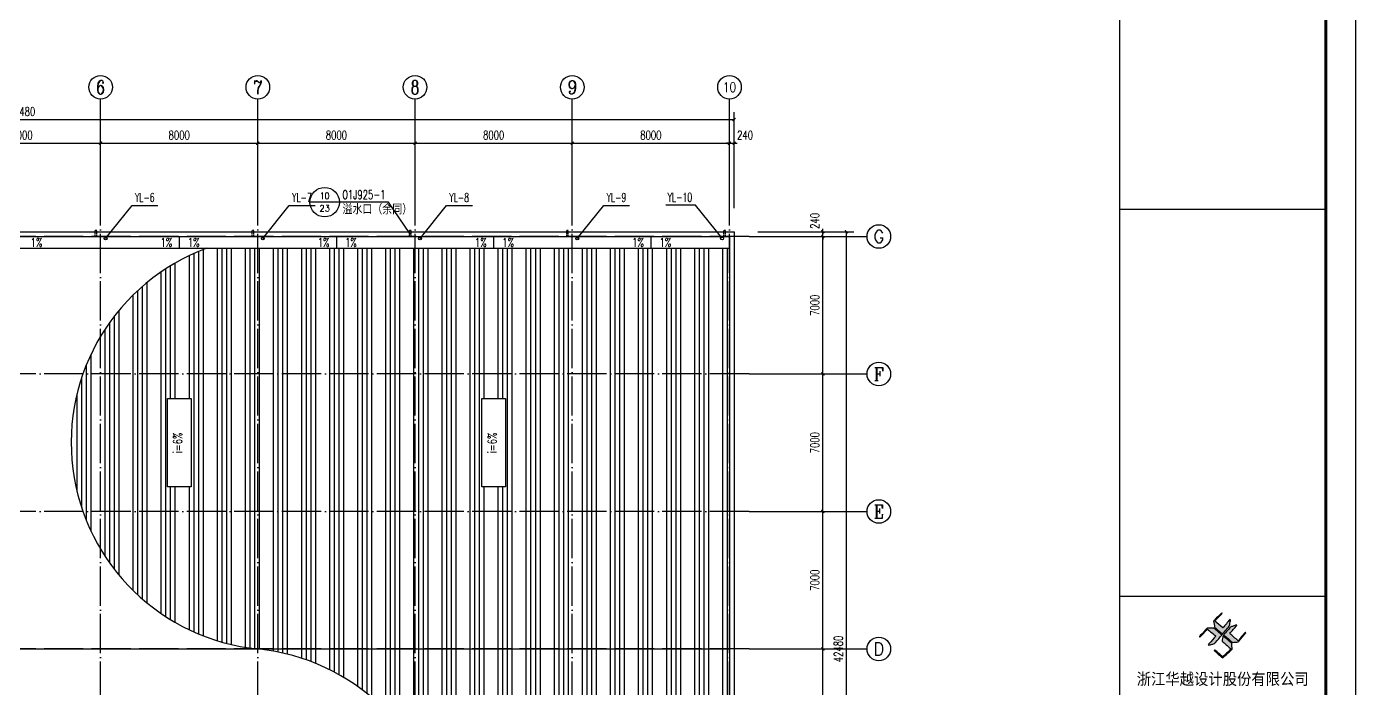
# Model space of a CAD drawing. Extents: x -440213 to 892209, y -122574 to 646408.
# Drawn here: x 41723 to 109341, y 258297 to 291997 of the extents above; entities that cross this region are included whole.
import ezdxf
from ezdxf.enums import TextEntityAlignment as Align

# ---------------------------------------------------------------- set-up
doc = ezdxf.new("R2010")
doc.units = 0
doc.header["$LTSCALE"] = 1000
doc.header["$MEASUREMENT"] = 0
doc.linetypes.add('DASH', pattern=[0.35, 0.25, -0.1])
doc.linetypes.add('DOTE', pattern=[2.42, 2, -0.2, 0.02, -0.2])
doc.layers.get('Defpoints').update_dxf_attribs({"color": 250})
for name, color, linetype in [('0 - 屋顶', 150, 'Continuous'), ('0-建筑立面', 255, 'Continuous'), ('2D_ROOF', 150, 'Continuous'), ('AXIS', 171, 'Continuous'), ('AXIS_TEXT', 7, 'Continuous'), ('DIM_IDEN', 150, 'Continuous'), ('DIM_SYMB', 171, 'Continuous'), ('DIM_雨水', 3, 'Continuous'), ('DOTE', 8, 'DOTE'), ('PUB_TEXT', 7, 'Continuous'), ('PUB_TITLE', 171, 'Continuous'), ('ROOF', 150, 'Continuous'), ('TK', 4, 'Continuous'), ('TWT_TEXT', 7, 'Continuous'), ('VPIPE-雨水', 4, 'Continuous'), ('立面线', 7, 'Continuous')]:
    doc.layers.add(name, color=color, linetype=linetype)
doc.styles.add('_TCH_AXIS', font='COMPLEX', dxfattribs={"bigfont": 'GBCBIG'})
doc.styles.add('_TCH_DIM', font='SIMPLEX', dxfattribs={"bigfont": 'GBCBIG'})
doc.styles.add('_TCH_DIM_T3', font='SIMPLEX', dxfattribs={"width": 0.705882, "bigfont": 'GBCBIG'})
doc.styles.add('_TCH_LABEL', font='COMPLEX', dxfattribs={"bigfont": 'GBCBIG'})
doc.styles.add('_TWT_SERIAL', font='COMPLEX', dxfattribs={"width": 0.8, "height": 3, "bigfont": 'HZTXT'})
doc.styles.add('COMPLEX', font='COMPLEX')
doc.styles.add('HT', font='simhei.ttf', dxfattribs={"width": 0.8})
doc.dimstyles.new('_TCH_ARCH&&150', dxfattribs={"dimtxt": 446.25, "dimasz": 150, "dimexe": 375, "dimexo": 450, "dimgap": 189.375, "dimtad": 1, "dimdec": 0, "dimzin": 0, "dimdsep": 46, "dimtxsty": '_TCH_DIM_T3', "dimblk": 'ARCHTICK', "dimcen": 0.09, "dimclrt": 7, "dimazin": 2, "dimtfac": 1, "dimtdec": 0, "dimtix": 1, "dimtmove": 2, "dimatfit": 3, "dimfxl": 0, "dimtolj": 1, "dimtzin": 0, "dimarcsym": 0})

# ---------------------------------------------------------------- blocks, each defined once
blk = doc.blocks.new('A$C053D6479')
at = {"layer": 'PUB_TITLE'}
h = blk.add_hatch(color=256, dxfattribs=at)
h.dxf.hatch_style = 1
edge = h.paths.add_edge_path()
edge.add_spline(control_points=[(1026, 827), (1105, 920), (1188, 1008), (1266, 1102)], knot_values=[13, 13, 13, 13, 14, 14, 14, 14], degree=3, periodic=0)
edge.add_spline(control_points=[(1266, 1102), (1258, 1111), (1249, 1119), (1239, 1116)], knot_values=[12, 12, 12, 12, 13, 13, 13, 13], degree=3, periodic=0)
edge.add_spline(control_points=[(1239, 1116), (1210, 1107), (1179, 1092), (1144, 1077)], knot_values=[11, 11, 11, 11, 12, 12, 12, 12], degree=3, periodic=0)
edge.add_spline(control_points=[(1144, 1077), (1109, 1063), (1069, 1053), (1047, 1038)], knot_values=[10, 10, 10, 10, 11, 11, 11, 11], degree=3, periodic=0)
edge.add_spline(control_points=[(1047, 1038), (1028, 1026), (1007, 992), (991, 972)], knot_values=[9, 9, 9, 9, 10, 10, 10, 10], degree=3, periodic=0)
edge.add_spline(control_points=[(991, 972), (942, 913), (899, 868), (849, 810)], knot_values=[8, 8, 8, 8, 9, 9, 9, 9], degree=3, periodic=0)
edge.add_spline(control_points=[(849, 810), (842, 801), (822, 776), (822, 775)], knot_values=[7, 7, 7, 7, 8, 8, 8, 8], degree=3, periodic=0)
edge.add_spline(control_points=[(822, 775), (823, 771), (848, 752), (859, 744)], knot_values=[6, 6, 6, 6, 7, 7, 7, 7], degree=3, periodic=0)
edge.add_spline(control_points=[(859, 744), (949, 670), (1035, 592), (1122, 521)], knot_values=[5, 5, 5, 5, 6, 6, 6, 6], degree=3, periodic=0)
edge.add_spline(control_points=[(1122, 521), (1153, 527), (1185, 530), (1217, 533)], knot_values=[4, 4, 4, 4, 5, 5, 5, 5], degree=3, periodic=0)
edge.add_spline(control_points=[(1217, 533), (1246, 535), (1293, 532), (1316, 542)], knot_values=[3, 3, 3, 3, 4, 4, 4, 4], degree=3, periodic=0)
edge.add_spline(control_points=[(1316, 542), (1327, 547), (1338, 565), (1349, 579)], knot_values=[2, 2, 2, 2, 3, 3, 3, 3], degree=3, periodic=0)
edge.add_spline(control_points=[(1349, 579), (1423, 670), (1507, 759), (1572, 848)], knot_values=[1, 1, 1, 1, 2, 2, 2, 2], degree=3, periodic=0)
edge.add_spline(control_points=[(1572, 848), (1564, 852), (1561, 861), (1551, 862)], knot_values=[0, 0, 0, 0, 1, 1, 1, 1], degree=3, periodic=0)
edge.add_spline(control_points=[(1551, 862), (1469, 769), (1393, 671), (1310, 579)], knot_values=[15, 15, 15, 15, 16, 16, 16, 16], degree=3, periodic=0)
edge.add_spline(control_points=[(1310, 579), (1216, 662), (1118, 742), (1026, 827)], knot_values=[14, 14, 14, 14, 15, 15, 15, 15], degree=3, periodic=0)
at = {"layer": 'TK'}
h = blk.add_hatch(color=256, dxfattribs=at)
h.dxf.hatch_style = 2
edge = h.paths.add_edge_path()
edge.add_spline(control_points=[(728, 856), (728, 856), (728, 856), (719, 864), (651, 922), (580, 978), (514, 1036), (509, 1106), (488, 1176), (479, 1247), (570, 1343), (663, 1436), (758, 1526), (764, 1523), (768, 1518), (774, 1515), (693, 1422), (599, 1343), (520, 1249), (607, 1171), (698, 1096), (789, 1021), (874, 1109), (950, 1206), (1031, 1298), (1066, 1286), (1054, 1262), (1045, 1224), (1036, 1188), (1031, 1158), (1024, 1121), (1020, 1104), (1017, 1085), (1012, 1071), (1004, 1052), (976, 1026), (956, 1003), (906, 946), (866, 899), (814, 839), (806, 829), (789, 806), (787, 806), (777, 804), (728, 856)], knot_values=[0, 0, 0, 0, 0.005, 0.01, 1, 1, 1, 2, 2, 2, 3, 3, 3, 4, 4, 4, 5, 5, 5, 6, 6, 6, 7, 7, 7, 8, 8, 8, 9, 9, 9, 10, 10, 10, 11, 11, 11, 12, 12, 12, 13, 13, 13, 14, 14, 14, 14], degree=3, periodic=0)
h = blk.add_hatch(color=256, dxfattribs=at)
h.dxf.hatch_style = 2
edge = h.paths.add_edge_path()
edge.add_spline(control_points=[(366, 894), (366, 894), (366, 894), (270, 970), (183, 883), (101, 791), (16, 703), (-18, 714), (9, 735), (28, 755), (103, 838), (192, 930), (266, 1005), (319, 1009), (387, 1005), (442, 1007), (456, 1008), (472, 1011), (485, 1007), (507, 1000), (534, 967), (555, 949), (624, 891), (699, 833), (760, 773), (689, 691), (614, 604), (539, 517), (529, 505), (516, 487), (506, 482), (492, 475), (469, 472), (452, 467), (416, 456), (383, 448), (342, 438), (323, 433), (297, 422), (293, 440), (291, 452), (313, 470), (322, 480), (400, 566), (477, 652), (553, 736), (460, 815), (366, 894)], knot_values=[0, 0, 0, 0, 0.005, 0.01, 1, 1, 1, 2, 2, 2, 3, 3, 3, 4, 4, 4, 5, 5, 5, 6, 6, 6, 7, 7, 7, 8, 8, 8, 9, 9, 9, 10, 10, 10, 11, 11, 11, 12, 12, 12, 13, 13, 13, 14, 14, 14, 15, 15, 15, 15], degree=3, periodic=0)
h = blk.add_hatch(color=256, dxfattribs=at)
h.dxf.hatch_style = 2
edge = h.paths.add_edge_path()
edge.add_spline(control_points=[(511, 261), (511, 261), (511, 261), (516, 267), (609, 192), (696, 111), (785, 33), (883, 118), (977, 208), (1070, 298), (992, 373), (892, 456), (803, 534), (791, 544), (768, 561), (766, 569), (761, 588), (776, 634), (780, 655), (785, 690), (788, 721), (795, 746), (897, 661), (998, 576), (1097, 490), (1100, 425), (1106, 361), (1107, 294), (1018, 207), (925, 121), (830, 33), (818, 21), (800, 0), (787, 0), (768, -1), (725, 49), (712, 60), (662, 103), (616, 143), (568, 186), (545, 207), (518, 224), (499, 250), (501, 259), (511, 261)], knot_values=[0, 0, 0, 0, 0.005, 0.01, 1, 1, 1, 2, 2, 2, 3, 3, 3, 4, 4, 4, 5, 5, 5, 6, 6, 6, 7, 7, 7, 8, 8, 8, 9, 9, 9, 10, 10, 10, 11, 11, 11, 12, 12, 12, 13, 13, 13, 14, 14, 14, 14], degree=3, periodic=0)
for points, knots in [([(1031, 1298), (1066, 1286), (1054, 1262), (1045, 1224), (1036, 1188), (1031, 1158), (1024, 1121), (1020, 1104), (1017, 1085), (1012, 1071), (1004, 1052), (976, 1026), (956, 1003), (906, 946), (866, 899), (814, 839), (806, 829), (789, 806), (787, 806), (777, 804), (728, 856), (719, 864), (651, 922), (580, 978), (514, 1036), (509, 1106), (488, 1176), (479, 1247), (570, 1343), (663, 1436), (758, 1526), (764, 1523), (768, 1518), (774, 1515), (693, 1422), (599, 1343), (520, 1249), (607, 1171), (698, 1096), (789, 1021), (874, 1109), (950, 1206), (1031, 1298)], [0, 0, 0, 0, 1, 1, 1, 2, 2, 2, 3, 3, 3, 4, 4, 4, 5, 5, 5, 6, 6, 6, 7, 7, 7, 8, 8, 8, 9, 9, 9, 10, 10, 10, 11, 11, 11, 12, 12, 12, 13, 13, 13, 14, 14, 14, 14]), ([(555, 949), (624, 891), (699, 833), (760, 773), (689, 691), (614, 604), (539, 517), (529, 505), (516, 487), (506, 482), (492, 475), (469, 472), (452, 467), (416, 456), (383, 448), (342, 438), (323, 433), (297, 422), (293, 440), (291, 452), (313, 470), (322, 480), (400, 566), (477, 652), (553, 736), (460, 815), (366, 894), (270, 970), (183, 883), (101, 791), (16, 703), (-18, 714), (9, 735), (28, 755), (103, 838), (192, 930), (266, 1005), (319, 1009), (387, 1005), (442, 1007), (456, 1008), (472, 1011), (485, 1007), (507, 1000), (534, 967), (555, 949)], [0, 0, 0, 0, 1, 1, 1, 2, 2, 2, 3, 3, 3, 4, 4, 4, 5, 5, 5, 6, 6, 6, 7, 7, 7, 8, 8, 8, 9, 9, 9, 10, 10, 10, 11, 11, 11, 12, 12, 12, 13, 13, 13, 14, 14, 14, 15, 15, 15, 15]), ([(1551, 862), (1561, 861), (1564, 852), (1572, 848), (1507, 759), (1423, 670), (1349, 579), (1338, 565), (1327, 547), (1316, 542), (1293, 532), (1246, 535), (1217, 533), (1185, 530), (1153, 527), (1122, 521), (1035, 592), (949, 670), (859, 744), (848, 752), (823, 771), (822, 775), (822, 776), (842, 801), (849, 810), (899, 868), (942, 913), (991, 972), (1007, 992), (1028, 1026), (1047, 1038), (1069, 1053), (1109, 1063), (1144, 1077), (1179, 1092), (1210, 1107), (1239, 1116), (1249, 1119), (1258, 1111), (1266, 1102), (1188, 1008), (1105, 920), (1026, 827), (1118, 742), (1216, 662), (1310, 579), (1393, 671), (1469, 769), (1551, 862)], [0, 0, 0, 0, 1, 1, 1, 2, 2, 2, 3, 3, 3, 4, 4, 4, 5, 5, 5, 6, 6, 6, 7, 7, 7, 8, 8, 8, 9, 9, 9, 10, 10, 10, 11, 11, 11, 12, 12, 12, 13, 13, 13, 14, 14, 14, 15, 15, 15, 16, 16, 16, 16]), ([(1097, 490), (1100, 425), (1106, 361), (1107, 294), (1018, 207), (925, 121), (830, 33), (818, 21), (800, 0), (787, 0), (768, -1), (725, 49), (712, 60), (662, 103), (616, 143), (568, 186), (545, 207), (518, 224), (499, 250), (501, 259), (511, 261), (516, 267), (609, 192), (696, 111), (785, 33), (883, 118), (977, 208), (1070, 298), (992, 373), (892, 456), (803, 534), (791, 544), (768, 561), (766, 569), (761, 588), (776, 634), (780, 655), (785, 690), (788, 721), (795, 746), (897, 661), (998, 576), (1097, 490)], [0, 0, 0, 0, 1, 1, 1, 2, 2, 2, 3, 3, 3, 4, 4, 4, 5, 5, 5, 6, 6, 6, 7, 7, 7, 8, 8, 8, 9, 9, 9, 10, 10, 10, 11, 11, 11, 12, 12, 12, 13, 13, 13, 14, 14, 14, 14])]:
    blk.add_open_spline(points, degree=3, knots=knots, dxfattribs=at)
blk = doc.blocks.new('GeYuanFrame_47761212', base_point=(20.09, 4.53))
at = {"layer": 'TK'}
blk.add_lwpolyline([(20.09, 4.53), (20.09, 598.53), (861.09, 598.53), (861.09, 4.53)], close=True, dxfattribs=at)
at = {"layer": 'TK', "const_width": 1}
blk.add_lwpolyline([(45.09, 588.53), (851.09, 588.53), (851.09, 14.53), (45.09, 14.53)], close=True, dxfattribs=at)
at = {"layer": 'TK'}
for points, const_width in [([(781.09, 588.53), (781.09, 14.53)], 0.4), ([(781.09, 488.5), (851.09, 488.5)], 0.35), ([(781.09, 357.14), (851.09, 357.14)], 0.35)]:
    blk.add_lwpolyline(points, dxfattribs=dict(at, const_width=const_width))
at = {"layer": 'PUB_TITLE', "xscale": 0.01000000000021828, "yscale": 0.01000000000021828, "zscale": 0.01}
blk.add_blockref('A$C053D6479', (808.19, 336.27), dxfattribs=at)
at = {"layer": 'TK', "style": 'HT', "width": 0.9}
blk.add_text('浙江华越设计股份有限公司', height=3.96, dxfattribs=at).set_placement((816.07, 329.16), align=Align.MIDDLE)
blk = doc.blocks.new('_AXISO')
blk.add_circle((0, 0), 0.5)
at = {"layer": 'AXIS_TEXT', "style": 'COMPLEX', "width": 1.041667}
blk.add_attdef('A', text='', height=0.56, dxfattribs=at).set_placement((-0.25, -0.28), (0.25, -0.28), align=Align.FIT)
blk = doc.blocks.new('_ArchTick')
at = {"color": 0, "linetype": 'ByBlock', "const_width": 0.4}
blk.add_lwpolyline([(-0.5, -0.5), (0.5, 0.5)], dxfattribs=at)
blk = doc.blocks.new('*D231')
at = {"layer": 'AXIS', "color": 0, "lineweight": -2}
for p, q in [((5250, 282758), (5250, 287633)), ((77730, 282758), (77730, 287633)), ((5250, 287258), (77730, 287258))]:
    blk.add_line(p, q, dxfattribs=at)
at = {"layer": 'Defpoints', "color": 0}
for p in [(77730, 287258), (5250, 282308), (77730, 282308)]:
    blk.add_point(p, dxfattribs=at)
at = {"layer": 'AXIS', "color": 0, "lineweight": -2, "xscale": 150, "yscale": 150, "zscale": 150, "rotation": 180}
blk.add_blockref('_ArchTick', (5250, 287258), dxfattribs=at)
at = {"layer": 'AXIS', "color": 0, "lineweight": -2, "xscale": 150, "yscale": 150, "zscale": 150}
blk.add_blockref('_ArchTick', (77730, 287258), dxfattribs=at)
at = {"layer": 'AXIS', "color": 7, "insert": (41490, 287670), "char_height": 446.2, "attachment_point": 5, "style": '_TCH_DIM_T3'}
blk.add_mtext('\\A1;72480', dxfattribs=at)
blk = doc.blocks.new('*D237')
at = {"layer": 'AXIS', "color": 0, "lineweight": -2}
for p, q in [((37490, 282758), (37490, 286433)), ((37490, 286058), (45490, 286058)), ((45490, 282758), (45490, 286433))]:
    blk.add_line(p, q, dxfattribs=at)
at = {"layer": 'Defpoints', "color": 0}
for p in [(45490, 286058), (37490, 282308), (45490, 282308)]:
    blk.add_point(p, dxfattribs=at)
at = {"layer": 'AXIS', "color": 0, "lineweight": -2, "xscale": 150, "yscale": 150, "zscale": 150, "rotation": 180}
blk.add_blockref('_ArchTick', (37490, 286058), dxfattribs=at)
at = {"layer": 'AXIS', "color": 0, "lineweight": -2, "xscale": 150, "yscale": 150, "zscale": 150}
blk.add_blockref('_ArchTick', (45490, 286058), dxfattribs=at)
at = {"layer": 'AXIS', "color": 7, "insert": (41490, 286470), "char_height": 446.2, "attachment_point": 5, "style": '_TCH_DIM_T3'}
blk.add_mtext('\\A1;8000', dxfattribs=at)
blk = doc.blocks.new('*D238')
at = {"layer": 'AXIS', "color": 0, "lineweight": -2}
for p, q in [((45490, 282758), (45490, 286433)), ((45490, 286058), (53490, 286058)), ((53490, 282758), (53490, 286433))]:
    blk.add_line(p, q, dxfattribs=at)
at = {"layer": 'Defpoints', "color": 0}
for p in [(53490, 286058), (45490, 282308), (53490, 282308)]:
    blk.add_point(p, dxfattribs=at)
at = {"layer": 'AXIS', "color": 0, "lineweight": -2, "xscale": 150, "yscale": 150, "zscale": 150, "rotation": 180}
blk.add_blockref('_ArchTick', (45490, 286058), dxfattribs=at)
at = {"layer": 'AXIS', "color": 0, "lineweight": -2, "xscale": 150, "yscale": 150, "zscale": 150}
blk.add_blockref('_ArchTick', (53490, 286058), dxfattribs=at)
at = {"layer": 'AXIS', "color": 7, "insert": (49490, 286470), "char_height": 446.2, "attachment_point": 5, "style": '_TCH_DIM_T3'}
blk.add_mtext('\\A1;8000', dxfattribs=at)
blk = doc.blocks.new('*D239')
at = {"layer": 'AXIS', "color": 0, "lineweight": -2}
for p, q in [((53490, 282758), (53490, 286433)), ((53490, 286058), (61490, 286058)), ((61490, 282758), (61490, 286433))]:
    blk.add_line(p, q, dxfattribs=at)
at = {"layer": 'Defpoints', "color": 0}
for p in [(61490, 286058), (53490, 282308), (61490, 282308)]:
    blk.add_point(p, dxfattribs=at)
at = {"layer": 'AXIS', "color": 0, "lineweight": -2, "xscale": 150, "yscale": 150, "zscale": 150, "rotation": 180}
blk.add_blockref('_ArchTick', (53490, 286058), dxfattribs=at)
at = {"layer": 'AXIS', "color": 0, "lineweight": -2, "xscale": 150, "yscale": 150, "zscale": 150}
blk.add_blockref('_ArchTick', (61490, 286058), dxfattribs=at)
at = {"layer": 'AXIS', "color": 7, "insert": (57490, 286470), "char_height": 446.2, "attachment_point": 5, "style": '_TCH_DIM_T3'}
blk.add_mtext('\\A1;8000', dxfattribs=at)
blk = doc.blocks.new('*D240')
at = {"layer": 'AXIS', "color": 0, "lineweight": -2}
for p, q in [((61490, 282758), (61490, 286433)), ((61490, 286058), (69490, 286058)), ((69490, 282758), (69490, 286433))]:
    blk.add_line(p, q, dxfattribs=at)
at = {"layer": 'Defpoints', "color": 0}
for p in [(69490, 286058), (61490, 282308), (69490, 282308)]:
    blk.add_point(p, dxfattribs=at)
at = {"layer": 'AXIS', "color": 0, "lineweight": -2, "xscale": 150, "yscale": 150, "zscale": 150, "rotation": 180}
blk.add_blockref('_ArchTick', (61490, 286058), dxfattribs=at)
at = {"layer": 'AXIS', "color": 0, "lineweight": -2, "xscale": 150, "yscale": 150, "zscale": 150}
blk.add_blockref('_ArchTick', (69490, 286058), dxfattribs=at)
at = {"layer": 'AXIS', "color": 7, "insert": (65490, 286470), "char_height": 446.2, "attachment_point": 5, "style": '_TCH_DIM_T3'}
blk.add_mtext('\\A1;8000', dxfattribs=at)
blk = doc.blocks.new('*D241')
at = {"layer": 'AXIS', "color": 0, "lineweight": -2}
for p, q in [((69490, 282758), (69490, 286433)), ((69490, 286058), (77490, 286058)), ((77490, 282758), (77490, 286433))]:
    blk.add_line(p, q, dxfattribs=at)
at = {"layer": 'Defpoints', "color": 0}
for p in [(77490, 286058), (69490, 282308), (77490, 282308)]:
    blk.add_point(p, dxfattribs=at)
at = {"layer": 'AXIS', "color": 0, "lineweight": -2, "xscale": 150, "yscale": 150, "zscale": 150, "rotation": 180}
blk.add_blockref('_ArchTick', (69490, 286058), dxfattribs=at)
at = {"layer": 'AXIS', "color": 0, "lineweight": -2, "xscale": 150, "yscale": 150, "zscale": 150}
blk.add_blockref('_ArchTick', (77490, 286058), dxfattribs=at)
at = {"layer": 'AXIS', "color": 7, "insert": (73490, 286470), "char_height": 446.2, "attachment_point": 5, "style": '_TCH_DIM_T3'}
blk.add_mtext('\\A1;8000', dxfattribs=at)
blk = doc.blocks.new('*D242')
at = {"layer": 'AXIS', "color": 0, "lineweight": -2}
for p, q in [((77490, 286058), (77340, 286058)), ((77490, 282758), (77490, 286433)), ((77490, 286058), (77730, 286058)), ((77730, 282758), (77730, 286433)), ((77730, 286058), (77880, 286058))]:
    blk.add_line(p, q, dxfattribs=at)
at = {"layer": 'Defpoints', "color": 0}
for p in [(77730, 286058), (77490, 282308), (77730, 282308)]:
    blk.add_point(p, dxfattribs=at)
at = {"layer": 'AXIS', "color": 0, "lineweight": -2, "xscale": 150, "yscale": 150, "zscale": 150}
blk.add_blockref('_ArchTick', (77490, 286058), dxfattribs=at)
at = {"layer": 'AXIS', "color": 0, "lineweight": -2, "xscale": 150, "yscale": 150, "zscale": 150, "rotation": 180}
blk.add_blockref('_ArchTick', (77730, 286058), dxfattribs=at)
at = {"layer": 'AXIS', "color": 7, "insert": (78285, 286470), "char_height": 446.2, "attachment_point": 5, "style": '_TCH_DIM_T3'}
blk.add_mtext('\\A1;240', dxfattribs=at)
blk = doc.blocks.new('*D252')
at = {"layer": 'AXIS', "color": 0, "lineweight": -2}
for p, q in [((78940, 281548), (83815, 281548)), ((83440, 239068), (83440, 281548)), ((78940, 239068), (83815, 239068))]:
    blk.add_line(p, q, dxfattribs=at)
at = {"layer": 'Defpoints', "color": 0}
for p in [(78490, 281548), (83440, 281548), (78490, 239068)]:
    blk.add_point(p, dxfattribs=at)
at = {"layer": 'AXIS', "color": 0, "lineweight": -2, "xscale": 150, "yscale": 150, "zscale": 150}
for p, rotation in [((83440, 281548), 90), ((83440, 239068), 270)]:
    blk.add_blockref('_ArchTick', p, dxfattribs=dict(at, rotation=rotation))
at = {"layer": 'AXIS', "color": 7, "insert": (83028, 260308), "char_height": 446.2, "attachment_point": 5, "rotation": 90, "style": '_TCH_DIM_T3'}
blk.add_mtext('\\A1;42480', dxfattribs=at)
blk = doc.blocks.new('*D256')
at = {"layer": 'AXIS', "color": 0, "lineweight": -2}
for p, q in [((78940, 260308), (82615, 260308)), ((82240, 253308), (82240, 260308)), ((78940, 253308), (82615, 253308))]:
    blk.add_line(p, q, dxfattribs=at)
at = {"layer": 'Defpoints', "color": 0}
for p in [(78490, 260308), (82240, 260308), (78490, 253308)]:
    blk.add_point(p, dxfattribs=at)
at = {"layer": 'AXIS', "color": 0, "lineweight": -2, "xscale": 150, "yscale": 150, "zscale": 150}
for p, rotation in [((82240, 260308), 90), ((82240, 253308), 270)]:
    blk.add_blockref('_ArchTick', p, dxfattribs=dict(at, rotation=rotation))
at = {"layer": 'AXIS', "color": 7, "insert": (81828, 256808), "char_height": 446.2, "attachment_point": 5, "rotation": 90, "style": '_TCH_DIM_T3'}
blk.add_mtext('\\A1;7000', dxfattribs=at)
blk = doc.blocks.new('*D257')
at = {"layer": 'AXIS', "color": 0, "lineweight": -2}
for p, q in [((78940, 267308), (82615, 267308)), ((82240, 260308), (82240, 267308)), ((78940, 260308), (82615, 260308))]:
    blk.add_line(p, q, dxfattribs=at)
at = {"layer": 'Defpoints', "color": 0}
for p in [(78490, 267308), (82240, 267308), (78490, 260308)]:
    blk.add_point(p, dxfattribs=at)
at = {"layer": 'AXIS', "color": 0, "lineweight": -2, "xscale": 150, "yscale": 150, "zscale": 150}
for p, rotation in [((82240, 267308), 90), ((82240, 260308), 270)]:
    blk.add_blockref('_ArchTick', p, dxfattribs=dict(at, rotation=rotation))
at = {"layer": 'AXIS', "color": 7, "insert": (81828, 263808), "char_height": 446.2, "attachment_point": 5, "rotation": 90, "style": '_TCH_DIM_T3'}
blk.add_mtext('\\A1;7000', dxfattribs=at)
blk = doc.blocks.new('*D258')
at = {"layer": 'AXIS', "color": 0, "lineweight": -2}
for p, q in [((78940, 274308), (82615, 274308)), ((82240, 267308), (82240, 274308)), ((78940, 267308), (82615, 267308))]:
    blk.add_line(p, q, dxfattribs=at)
at = {"layer": 'Defpoints', "color": 0}
for p in [(78490, 274308), (82240, 274308), (78490, 267308)]:
    blk.add_point(p, dxfattribs=at)
at = {"layer": 'AXIS', "color": 0, "lineweight": -2, "xscale": 150, "yscale": 150, "zscale": 150}
for p, rotation in [((82240, 274308), 90), ((82240, 267308), 270)]:
    blk.add_blockref('_ArchTick', p, dxfattribs=dict(at, rotation=rotation))
at = {"layer": 'AXIS', "color": 7, "insert": (81828, 270808), "char_height": 446.2, "attachment_point": 5, "rotation": 90, "style": '_TCH_DIM_T3'}
blk.add_mtext('\\A1;7000', dxfattribs=at)
blk = doc.blocks.new('*D259')
at = {"layer": 'AXIS', "color": 0, "lineweight": -2}
for p, q in [((78940, 281308), (82615, 281308)), ((82240, 274308), (82240, 281308)), ((78940, 274308), (82615, 274308))]:
    blk.add_line(p, q, dxfattribs=at)
at = {"layer": 'Defpoints', "color": 0}
for p in [(78490, 281308), (82240, 281308), (78490, 274308)]:
    blk.add_point(p, dxfattribs=at)
at = {"layer": 'AXIS', "color": 0, "lineweight": -2, "xscale": 150, "yscale": 150, "zscale": 150}
for p, rotation in [((82240, 281308), 90), ((82240, 274308), 270)]:
    blk.add_blockref('_ArchTick', p, dxfattribs=dict(at, rotation=rotation))
at = {"layer": 'AXIS', "color": 7, "insert": (81828, 277808), "char_height": 446.2, "attachment_point": 5, "rotation": 90, "style": '_TCH_DIM_T3'}
blk.add_mtext('\\A1;7000', dxfattribs=at)
blk = doc.blocks.new('*D260')
at = {"layer": 'AXIS', "color": 0, "lineweight": -2}
for p, q in [((78940, 281548), (82615, 281548)), ((78940, 281308), (82615, 281308)), ((82240, 281548), (82240, 281698)), ((82240, 281308), (82240, 281548)), ((82240, 281308), (82240, 281158))]:
    blk.add_line(p, q, dxfattribs=at)
at = {"layer": 'Defpoints', "color": 0}
for p in [(78490, 281548), (78490, 281308), (82240, 281548)]:
    blk.add_point(p, dxfattribs=at)
at = {"layer": 'AXIS', "color": 0, "lineweight": -2, "xscale": 150, "yscale": 150, "zscale": 150}
for p, rotation in [((82240, 281548), 270), ((82240, 281308), 90)]:
    blk.add_blockref('_ArchTick', p, dxfattribs=dict(at, rotation=rotation))
at = {"layer": 'AXIS', "color": 7, "insert": (81828, 282103), "char_height": 446.2, "attachment_point": 5, "rotation": 90, "style": '_TCH_DIM_T3'}
blk.add_mtext('\\A1;240', dxfattribs=at)

msp = doc.modelspace()

# ---------------------------------------------------------------- hatches: boundary and pattern name
at = {"layer": '立面线'}
h = msp.add_hatch(dxfattribs=at)
h.set_pattern_fill('ANSI34,_O', color=250, scale=150, angle=45)
h.set_pattern_definition([(90, (-4e-12, 25847.2), (-1428.75, 3e-13), []), (90, (238.1, 26085.3), (-1428.75, 3e-13), []), (90, (476.3, 26323.4), (-1428.75, 3e-13), []), (90, (714.4, 26561.5), (-1428.75, 3e-13), [])])
h.paths.add_polyline_path([(77490.2, 280707.7), (50892.5, 280707.7, 0.7953565), (53490.2, 260307.7), (77490.2, 260307.7)])
h.paths.add_polyline_path([(66090.2, 268557.7), (64890.2, 268557.7), (64890.2, 273057.7), (66090.2, 273057.7)], flags=16)
h.paths.add_polyline_path([(50090.2, 268557.7), (48890.2, 268557.7), (48890.2, 273057.7), (50090.2, 273057.7)], flags=16)
h.paths.add_polyline_path([(77490.2, 260307.7), (53490.2, 260307.7, -0.7953565), (56087.9, 239907.7), (77490.2, 239907.7)])
h.paths.add_polyline_path([(66090.2, 252057.7), (66090.2, 247557.7), (64890.2, 247557.7), (64890.2, 252057.7)], flags=16)
h.paths.add_polyline_path([(65744.3, 249156.1), (65744.3, 250459.2), (65074.9, 250459.2), (65074.9, 249156.1)], flags=8)

# ---------------------------------------------------------------- linework, layer by layer
at = {"color": 6, "linetype": 'DASH', "ltscale": 0.3}
for points in [[(45290.2, 281607.7), (45190.2, 281607.7), (45190.2, 281307.7), (45290.2, 281307.7)], [(53290.2, 281607.7), (53190.2, 281607.7), (53190.2, 281307.7), (53290.2, 281307.7)], [(61290.2, 281607.7), (61190.2, 281607.7), (61190.2, 281307.7), (61290.2, 281307.7)], [(69290.2, 281607.7), (69190.2, 281607.7), (69190.2, 281307.7), (69290.2, 281307.7)], [(77290.2, 281607.7), (77190.2, 281607.7), (77190.2, 281307.7), (77290.2, 281307.7)]]:
    msp.add_lwpolyline(points, close=True, dxfattribs=at)
at = {"layer": '0 - 屋顶'}
for p, q in [((49490.2, 281307.7), (49490.2, 280707.7)), ((57490.2, 281307.7), (57490.2, 280707.7)), ((65490.2, 281307.7), (65490.2, 280707.7)), ((73490.2, 281307.7), (73490.2, 280707.7))]:
    msp.add_line(p, q, dxfattribs=at)
at = {"layer": '2D_ROOF'}
for points in [[(50090.2, 273057.7), (50090.2, 268557.7), (48890.2, 268557.7), (48890.2, 273057.7)], [(66090.2, 273057.7), (66090.2, 268557.7), (64890.2, 268557.7), (64890.2, 273057.7)]]:
    msp.add_lwpolyline(points, close=True, dxfattribs=at)
at = {"layer": 'AXIS'}
for p, q in [((45490.2, 282307.7), (45490.2, 288307.7)), ((53490.2, 282307.7), (53490.2, 288307.7)), ((61490.2, 282307.7), (61490.2, 288307.7)), ((69490.2, 282307.7), (69490.2, 288307.7)), ((77490.2, 282307.7), (77490.2, 288307.7)), ((78490.2, 281307.7), (84490.2, 281307.7)), ((78490.2, 274307.7), (84490.2, 274307.7)), ((78490.2, 267307.7), (84490.2, 267307.7)), ((78490.2, 260307.7), (84490.2, 260307.7))]:
    msp.add_line(p, q, dxfattribs=at)
at = {"layer": 'DIM_IDEN'}
for p, q in [((57642.8, 283056.5), (56142.8, 283056.5)), ((60140.1, 283056.5), (57642.8, 283056.5)), ((61223.2, 281467.8), (60140.1, 283056.5))]:
    msp.add_line(p, q, dxfattribs=at)
for centre, radius in [((56892.8, 283056.5), 750), ((61240.1, 281442.9), 30.1)]:
    msp.add_circle(centre, radius, dxfattribs=at)
at = {"layer": 'DIM_SYMB'}
for points in [[(42590.6, 281007.7, 0, 0, 0), (44040.6, 281007.7, 120, 0, 0), (44490.6, 281007.7, 0, 0, 0)], [(48389.9, 281007.7, 0, 0, 0), (46939.9, 281007.7, 120, 0, 0), (46489.9, 281007.7, 0, 0, 0)], [(50590.6, 281007.7, 0, 0, 0), (52040.6, 281007.7, 120, 0, 0), (52490.6, 281007.7, 0, 0, 0)], [(56389.9, 281007.7, 0, 0, 0), (54939.9, 281007.7, 120, 0, 0), (54489.9, 281007.7, 0, 0, 0)], [(58590.6, 281007.7, 0, 0, 0), (60040.6, 281007.7, 120, 0, 0), (60490.6, 281007.7, 0, 0, 0)], [(64389.9, 281007.7, 0, 0, 0), (62939.9, 281007.7, 120, 0, 0), (62489.9, 281007.7, 0, 0, 0)], [(66590.6, 281007.7, 0, 0, 0), (68040.6, 281007.7, 120, 0, 0), (68490.6, 281007.7, 0, 0, 0)], [(72389.9, 281007.7, 0, 0, 0), (70939.9, 281007.7, 120, 0, 0), (70489.9, 281007.7, 0, 0, 0)], [(74590.6, 281007.7, 0, 0, 0), (76040.6, 281007.7, 120, 0, 0), (76490.6, 281007.7, 0, 0, 0)], [(49790.2, 269557.7, 0, 0, 0), (49790.2, 271607.7, 120, 0, 0), (49790.2, 272057.7, 0, 0, 0)], [(65790.2, 269557.7, 0, 0, 0), (65790.2, 271607.7, 120, 0, 0), (65790.2, 272057.7, 0, 0, 0)]]:
    msp.add_lwpolyline(points, format="xyseb", dxfattribs=at)
at = {"layer": 'DIM_雨水'}
for p, q in [((45744.9, 281207.6), (47091.1, 282892.2)), ((47091.1, 282892.2), (48410.4, 282892.2)), ((53744.9, 281207.6), (55091.1, 282892.2)), ((55091.1, 282892.2), (56410.4, 282892.2)), ((61744.9, 281207.6), (63091.1, 282892.2)), ((63091.1, 282892.2), (64410.4, 282892.2)), ((69744.9, 281207.6), (71091.1, 282892.2)), ((71091.1, 282892.2), (72410.4, 282892.2)), ((75764.3, 282899.5), (74254.8, 282899.5)), ((77110.5, 281214.9), (75764.3, 282899.5))]:
    msp.add_line(p, q, dxfattribs=at)
at = {"layer": 'DOTE'}
for p, q in [((45490.2, 238307.7), (45490.2, 282307.7)), ((53490.2, 238307.7), (53490.2, 282307.7)), ((61490.2, 238307.7), (61490.2, 282307.7)), ((69490.2, 238307.7), (69490.2, 282307.7)), ((77490.2, 238307.7), (77490.2, 282307.7)), ((78490.2, 281307.7), (4490.2, 281307.7)), ((78490.2, 274307.7), (4490.2, 274307.7)), ((78490.2, 267307.7), (4490.2, 267307.7)), ((78490.2, 260307.7), (4490.2, 260307.7))]:
    msp.add_line(p, q, dxfattribs=at)
at = {"layer": 'ROOF'}
for p, q in [((5490.2, 280707.7), (77490.2, 280707.7)), ((5490.2, 260307.7), (77490.2, 260307.7))]:
    msp.add_line(p, q, dxfattribs=at)
for points in [[(5250.2, 281547.7), (77730.2, 281547.7), (77730.2, 239067.7), (5250.2, 239067.7)], [(5490.2, 281307.7), (77490.2, 281307.7), (77490.2, 239307.7), (5490.2, 239307.7)]]:
    msp.add_lwpolyline(points, close=True, dxfattribs=at)
for centre, start, end in [((54547.2, 270807.7), 110.262552, 264.251405), ((52433.2, 249807.7), 290.262552, 84.251405)]:
    msp.add_arc(centre, 10553.1, start, end, dxfattribs=at)
at = {"layer": 'VPIPE-雨水', "linetype": 'Continuous'}
for centre in [(45744.9, 281207.6), (53744.9, 281207.6), (61744.9, 281207.6), (69744.9, 281207.6), (77110.5, 281214.9)]:
    msp.add_circle(centre, 75, dxfattribs=at)

# ---------------------------------------------------------------- block references
at = {"layer": '0-建筑立面', "xscale": 150, "yscale": 150, "zscale": 150}
msp.add_blockref('GeYuanFrame_47761212', (-16808.6, 210095.1), dxfattribs=at)
at = {"layer": 'AXIS'}
ref = msp.add_blockref('_AXISO', (45490.2, 288907.7), dxfattribs=dict(at, xscale=1200, yscale=1200, zscale=1200))
ref.add_attrib('A', '6', dxfattribs={"layer": 'AXIS_TEXT', "height": 698.9, "style": '_TCH_AXIS'}).set_placement((45257.2, 288558.2), (45723.2, 288558.2), align=Align.FIT)
ref = msp.add_blockref('_AXISO', (53490.2, 288907.7), dxfattribs=dict(at, xscale=1200, yscale=1200, zscale=1200))
ref.add_attrib('A', '7', dxfattribs={"layer": 'AXIS_TEXT', "height": 698.9, "style": '_TCH_AXIS'}).set_placement((53257.2, 288558.2), (53723.2, 288558.2), align=Align.FIT)
ref = msp.add_blockref('_AXISO', (61490.2, 288907.7), dxfattribs=dict(at, xscale=1200, yscale=1200, zscale=1200))
ref.add_attrib('A', '8', dxfattribs={"layer": 'AXIS_TEXT', "height": 698.9, "style": '_TCH_AXIS'}).set_placement((61257.2, 288558.2), (61723.2, 288558.2), align=Align.FIT)
ref = msp.add_blockref('_AXISO', (69490.2, 288907.7), dxfattribs=dict(at, xscale=1200, yscale=1200, zscale=1200))
ref.add_attrib('A', '9', dxfattribs={"layer": 'AXIS_TEXT', "height": 698.9, "style": '_TCH_AXIS'}).set_placement((69257.2, 288558.2), (69723.2, 288558.2), align=Align.FIT)
ref = msp.add_blockref('_AXISO', (77490.2, 288907.7), dxfattribs=dict(at, xscale=1200, yscale=1200, zscale=1200))
ref.add_attrib('A', '10', dxfattribs={"layer": 'AXIS_TEXT', "height": 492.67, "style": '_TCH_AXIS'}).set_placement((77150, 288661.3), (77830.4, 288661.3), align=Align.FIT)
ref = msp.add_blockref('_AXISO', (85090.2, 281307.7), dxfattribs=dict(at, xscale=1200, yscale=1200, zscale=1200))
ref.add_attrib('A', 'G', dxfattribs={"layer": 'AXIS_TEXT', "height": 637.8, "style": '_TCH_AXIS'}).set_placement((84816.9, 280988.8), (85363.5, 280988.8), align=Align.FIT)
ref = msp.add_blockref('_AXISO', (85090.2, 274307.7), dxfattribs=dict(at, xscale=1200, yscale=1200, zscale=1200))
ref.add_attrib('A', 'F', dxfattribs={"layer": 'AXIS_TEXT', "height": 668.2, "style": '_TCH_AXIS'}).set_placement((84835.7, 273973.6), (85344.7, 273973.6), align=Align.FIT)
ref = msp.add_blockref('_AXISO', (85090.2, 267307.7), dxfattribs=dict(at, xscale=1200, yscale=1200, zscale=1200))
ref.add_attrib('A', 'E', dxfattribs={"layer": 'AXIS_TEXT', "height": 668.2, "style": '_TCH_AXIS'}).set_placement((84835.7, 266973.6), (85344.7, 266973.6), align=Align.FIT)
ref = msp.add_blockref('_AXISO', (85090.2, 260307.7), dxfattribs=dict(at, xscale=1200, yscale=1200, zscale=1200))
ref.add_attrib('A', 'D', dxfattribs={"layer": 'AXIS_TEXT', "height": 652.9, "style": '_TCH_AXIS'}).set_placement((84825.9, 259981.2), (85354.5, 259981.2), align=Align.FIT)

# ---------------------------------------------------------------- texts
at = {"layer": 'PUB_TEXT', "style": '_TCH_LABEL'}
for s, height, p, p2 in [('10', 346.49, (56653.6, 283202.2), (57132.1, 283202.2)), ('23', 329.48, (56626.1, 282578.4), (57159.6, 282578.4))]:
    msp.add_text(s, height=height, dxfattribs=at).set_placement(p, p2, align=Align.FIT)
at = {"layer": 'PUB_TEXT', "width": 0.705882}
for s, style, p in [('01J925-1', '_TCH_LABEL', (57800.3, 283214)), ('1%', '_TCH_DIM', (41930.6, 280784.5)), ('1%', '_TCH_DIM', (48539.9, 280784.5)), ('1%', '_TCH_DIM', (49930.6, 280784.5)), ('1%', '_TCH_DIM', (56539.9, 280784.5)), ('1%', '_TCH_DIM', (57930.6, 280784.5)), ('1%', '_TCH_DIM', (64539.9, 280784.5)), ('1%', '_TCH_DIM', (65930.6, 280784.5)), ('1%', '_TCH_DIM', (72539.9, 280784.5)), ('1%', '_TCH_DIM', (73930.6, 280784.5))]:
    msp.add_text(s, height=446.25, dxfattribs=dict(at, style=style)).set_placement(p)
at = {"layer": 'PUB_TEXT', "style": '_TCH_LABEL'}
msp.add_text('溢水口（余同）', height=506.38, dxfattribs=at).set_placement((57800.3, 282435.4))
at = {"layer": 'PUB_TEXT', "style": '_TCH_DIM', "width": 0.705882}
for p in [(49632.7, 270267.7), (65632.7, 270267.7)]:
    msp.add_text('i=6%', height=446.25, rotation=90, dxfattribs=at).set_placement(p)
at = {"layer": 'TWT_TEXT', "style": '_TWT_SERIAL', "width": 0.64}
for s, p in [('YL-6', (47237, 283072.2)), ('YL-7', (55237, 283072.2)), ('YL-8', (63237, 283072.2)), ('YL-9', (71237, 283072.2)), ('YL-10', (74344.8, 283079.5))]:
    msp.add_text(s, height=450, dxfattribs=at).set_placement(p)

# ---------------------------------------------------------------- dimensions: what is measured, and where the dimension line sits
at = {"layer": 'AXIS'}
for p1, p2, distance, picture, middle in [((5250.2, 282307.7), (77730.2, 282307.7), 4950, '*D231', (41490.2, 287670.2)), ((37490.2, 282307.7), (45490.2, 282307.7), 3750, '*D237', (41490.2, 286470.2)), ((45490.2, 282307.7), (53490.2, 282307.7), 3750, '*D238', (49490.2, 286470.2)), ((53490.2, 282307.7), (61490.2, 282307.7), 3750, '*D239', (57490.2, 286470.2)), ((61490.2, 282307.7), (69490.2, 282307.7), 3750, '*D240', (65490.2, 286470.2)), ((69490.2, 282307.7), (77490.2, 282307.7), 3750, '*D241', (73490.2, 286470.2)), ((78490.2, 239067.7), (78490.2, 281547.7), -4950, '*D252', (83027.7, 260307.7)), ((78490.2, 274307.7), (78490.2, 281307.7), -3750, '*D259', (81827.7, 277807.7)), ((78490.2, 267307.7), (78490.2, 274307.7), -3750, '*D258', (81827.7, 270807.7)), ((78490.2, 260307.7), (78490.2, 267307.7), -3750, '*D257', (81827.7, 263807.7)), ((78490.2, 253307.7), (78490.2, 260307.7), -3750, '*D256', (81827.7, 256807.7))]:
    dim = msp.add_aligned_dim(p1=p1, p2=p2, distance=distance, dimstyle='_TCH_ARCH&&150', dxfattribs=at)
    dim.commit()
    dim.dimension.update_dxf_attribs({"geometry": picture, "text_midpoint": middle})
for base, p1, p2, angle, picture, middle in [((77730.2, 286057.7), (77490.2, 282307.7), (77730.2, 282307.7), 0, '*D242', (78285.2, 286470.2)), ((82240.2, 281547.7), (78490.2, 281307.7), (78490.2, 281547.7), 90, '*D260', (81827.7, 282102.7))]:
    dim = msp.add_linear_dim(base=base, p1=p1, p2=p2, angle=angle, dimstyle='_TCH_ARCH&&150', dxfattribs=at)
    dim.commit()
    dim.dimension.update_dxf_attribs({"geometry": picture, "text_midpoint": middle, "dimtype": 161})

doc.saveas('drawing.dxf')
